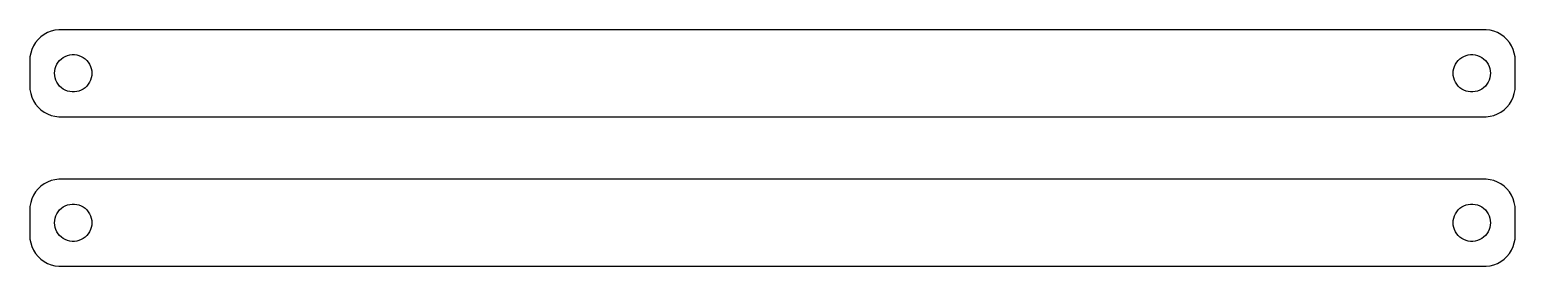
# Model space of a CAD drawing. Header units: metres. Extents: x -120 to 120, y 41 to 79.
import ezdxf

# ---------------------------------------------------------------- set-up
doc = ezdxf.new("R2010")
doc.units = ezdxf.units.M

msp = doc.modelspace()

# ---------------------------------------------------------------- linework, layer by layer
for p, q in [((-115.437, 78.9114), (-116.045, 78.7553)), ((-114.814, 78.9901), (-115.437, 78.9114)), ((114.814, 78.9901), (-114.814, 78.9901)), ((115.437, 78.9114), (114.814, 78.9901)), ((116.045, 78.7553), (115.437, 78.9114)), ((-118.545, 76.9389), (-118.882, 76.4088)), ((-118.145, 77.4227), (-118.545, 76.9389)), ((-117.687, 77.8526), (-118.145, 77.4227)), ((-117.179, 78.2216), (-117.687, 77.8526)), ((-116.629, 78.5241), (-117.179, 78.2216)), ((-116.045, 78.7553), (-116.629, 78.5241)), ((116.629, 78.5241), (116.045, 78.7553)), ((117.179, 78.2216), (116.629, 78.5241)), ((117.687, 77.8526), (117.179, 78.2216)), ((118.145, 77.4227), (117.687, 77.8526)), ((118.545, 76.9389), (118.145, 77.4227)), ((118.882, 76.4088), (118.545, 76.9389)), ((-119.461, 74.6267), (-119.5, 74)), ((-119.343, 75.2434), (-119.461, 74.6267)), ((-119.149, 75.8406), (-119.343, 75.2434)), ((-118.882, 76.4088), (-119.149, 75.8406)), ((-114.687, 74.0536), (-114.412, 74.3115)), ((-114.412, 74.3115), (-114.107, 74.533)), ((-114.107, 74.533), (-113.777, 74.7145)), ((-113.777, 74.7145), (-113.427, 74.8532)), ((-113.427, 74.8532), (-113.062, 74.9469)), ((-113.062, 74.9469), (-112.688, 74.9941)), ((-112.688, 74.9941), (-112.312, 74.9941)), ((-112.312, 74.9941), (-111.938, 74.9469)), ((-111.938, 74.9469), (-111.573, 74.8532)), ((-111.573, 74.8532), (-111.223, 74.7145)), ((-111.223, 74.7145), (-110.893, 74.533)), ((-110.893, 74.533), (-110.588, 74.3115)), ((-110.588, 74.3115), (-110.313, 74.0536)), ((110.313, 74.0536), (110.588, 74.3115)), ((110.588, 74.3115), (110.893, 74.533)), ((110.893, 74.533), (111.223, 74.7145)), ((111.223, 74.7145), (111.573, 74.8532)), ((111.573, 74.8532), (111.938, 74.9469)), ((111.938, 74.9469), (112.312, 74.9941)), ((112.312, 74.9941), (112.688, 74.9941)), ((112.688, 74.9941), (113.062, 74.9469)), ((113.062, 74.9469), (113.427, 74.8532)), ((113.427, 74.8532), (113.777, 74.7145)), ((113.777, 74.7145), (114.107, 74.533)), ((114.107, 74.533), (114.412, 74.3115)), ((114.412, 74.3115), (114.687, 74.0536)), ((119.149, 75.8406), (118.882, 76.4088)), ((119.343, 75.2434), (119.149, 75.8406)), ((119.461, 74.6267), (119.343, 75.2434)), ((119.5, 74), (119.461, 74.6267)), ((-119.5, 74), (-119.5, 70)), ((-115.5, 72), (-115.476, 72.376)), ((-115.476, 71.624), (-115.5, 72)), ((-115.476, 72.376), (-115.406, 72.7461)), ((-115.406, 72.7461), (-115.289, 73.1044)), ((-115.289, 73.1044), (-115.129, 73.4453)), ((-115.129, 73.4453), (-114.927, 73.7634)), ((-114.927, 73.7634), (-114.687, 74.0536)), ((-110.313, 74.0536), (-110.073, 73.7634)), ((-110.073, 73.7634), (-109.871, 73.4453)), ((-109.871, 73.4453), (-109.711, 73.1044)), ((-109.711, 73.1044), (-109.594, 72.7461)), ((-109.594, 72.7461), (-109.524, 72.376)), ((-109.524, 72.376), (-109.5, 72)), ((-109.5, 72), (-109.524, 71.624)), ((109.5, 72), (109.524, 72.376)), ((109.524, 71.624), (109.5, 72)), ((109.524, 72.376), (109.594, 72.7461)), ((109.594, 72.7461), (109.711, 73.1044)), ((109.711, 73.1044), (109.871, 73.4453)), ((109.871, 73.4453), (110.073, 73.7634)), ((110.073, 73.7634), (110.313, 74.0536)), ((114.687, 74.0536), (114.927, 73.7634)), ((114.927, 73.7634), (115.129, 73.4453)), ((115.129, 73.4453), (115.289, 73.1044)), ((115.289, 73.1044), (115.406, 72.7461)), ((115.406, 72.7461), (115.476, 72.376)), ((115.476, 72.376), (115.5, 72)), ((115.5, 72), (115.476, 71.624)), ((119.5, 70), (119.5, 74)), ((-119.5, 70), (-119.461, 69.3733)), ((-119.461, 69.3733), (-119.343, 68.7566)), ((-115.406, 71.2539), (-115.476, 71.624)), ((-115.289, 70.8956), (-115.406, 71.2539)), ((-115.129, 70.5547), (-115.289, 70.8956)), ((-114.927, 70.2366), (-115.129, 70.5547)), ((-114.687, 69.9464), (-114.927, 70.2366)), ((-114.412, 69.6885), (-114.687, 69.9464)), ((-114.107, 69.467), (-114.412, 69.6885)), ((-113.777, 69.2855), (-114.107, 69.467)), ((-110.893, 69.467), (-111.223, 69.2855)), ((-110.588, 69.6885), (-110.893, 69.467)), ((-110.313, 69.9464), (-110.588, 69.6885)), ((-110.073, 70.2366), (-110.313, 69.9464)), ((-109.871, 70.5547), (-110.073, 70.2366)), ((-109.711, 70.8956), (-109.871, 70.5547)), ((-109.594, 71.2539), (-109.711, 70.8956)), ((-109.524, 71.624), (-109.594, 71.2539)), ((109.594, 71.2539), (109.524, 71.624)), ((109.711, 70.8956), (109.594, 71.2539)), ((109.871, 70.5547), (109.711, 70.8956)), ((110.073, 70.2366), (109.871, 70.5547)), ((110.313, 69.9464), (110.073, 70.2366)), ((110.588, 69.6885), (110.313, 69.9464)), ((110.893, 69.467), (110.588, 69.6885)), ((111.223, 69.2855), (110.893, 69.467)), ((114.107, 69.467), (113.777, 69.2855)), ((114.412, 69.6885), (114.107, 69.467)), ((114.687, 69.9464), (114.412, 69.6885)), ((114.927, 70.2366), (114.687, 69.9464)), ((115.129, 70.5547), (114.927, 70.2366)), ((115.289, 70.8956), (115.129, 70.5547)), ((115.406, 71.2539), (115.289, 70.8956)), ((115.476, 71.624), (115.406, 71.2539)), ((119.343, 68.7566), (119.461, 69.3733)), ((119.461, 69.3733), (119.5, 70)), ((-119.343, 68.7566), (-119.149, 68.1594)), ((-119.149, 68.1594), (-118.882, 67.5912)), ((-118.882, 67.5912), (-118.545, 67.0611)), ((-118.545, 67.0611), (-118.145, 66.5773)), ((-113.427, 69.1468), (-113.777, 69.2855)), ((-113.062, 69.0531), (-113.427, 69.1468)), ((-112.688, 69.0059), (-113.062, 69.0531)), ((-112.312, 69.0059), (-112.688, 69.0059)), ((-111.938, 69.0531), (-112.312, 69.0059)), ((-111.573, 69.1468), (-111.938, 69.0531)), ((-111.223, 69.2855), (-111.573, 69.1468)), ((111.573, 69.1468), (111.223, 69.2855)), ((111.938, 69.0531), (111.573, 69.1468)), ((112.312, 69.0059), (111.938, 69.0531)), ((112.688, 69.0059), (112.312, 69.0059)), ((113.062, 69.0531), (112.688, 69.0059)), ((113.427, 69.1468), (113.062, 69.0531)), ((113.777, 69.2855), (113.427, 69.1468)), ((118.145, 66.5773), (118.545, 67.0611)), ((118.545, 67.0611), (118.882, 67.5912)), ((118.882, 67.5912), (119.149, 68.1594)), ((119.149, 68.1594), (119.343, 68.7566)), ((-118.145, 66.5773), (-117.687, 66.1474)), ((-117.687, 66.1474), (-117.179, 65.7784)), ((-117.179, 65.7784), (-116.629, 65.4759)), ((-116.629, 65.4759), (-116.045, 65.2447)), ((-116.045, 65.2447), (-115.437, 65.0886)), ((-115.437, 65.0886), (-114.814, 65.0099)), ((-114.814, 65.0099), (114.814, 65.0099)), ((114.814, 65.0099), (115.437, 65.0886)), ((115.437, 65.0886), (116.045, 65.2447)), ((116.045, 65.2447), (116.629, 65.4759)), ((116.629, 65.4759), (117.179, 65.7784)), ((117.179, 65.7784), (117.687, 66.1474)), ((117.687, 66.1474), (118.145, 66.5773)), ((-114.814, 54.9901), (-115.437, 54.9114)), ((114.814, 54.9901), (-114.814, 54.9901)), ((115.437, 54.9114), (114.814, 54.9901)), ((-118.545, 52.9389), (-118.882, 52.4088)), ((-118.145, 53.4227), (-118.545, 52.9389)), ((-117.687, 53.8526), (-118.145, 53.4227)), ((-117.179, 54.2216), (-117.687, 53.8526)), ((-116.629, 54.5241), (-117.179, 54.2216)), ((-116.045, 54.7553), (-116.629, 54.5241)), ((-115.437, 54.9114), (-116.045, 54.7553)), ((116.045, 54.7553), (115.437, 54.9114)), ((116.629, 54.5241), (116.045, 54.7553)), ((117.179, 54.2216), (116.629, 54.5241)), ((117.687, 53.8526), (117.179, 54.2216)), ((118.145, 53.4227), (117.687, 53.8526)), ((118.545, 52.9389), (118.145, 53.4227)), ((118.882, 52.4088), (118.545, 52.9389)), ((-119.461, 50.6267), (-119.5, 50)), ((-119.343, 51.2434), (-119.461, 50.6267)), ((-119.149, 51.8406), (-119.343, 51.2434)), ((-118.882, 52.4088), (-119.149, 51.8406)), ((-114.687, 50.0536), (-114.412, 50.3115)), ((-114.412, 50.3115), (-114.107, 50.533)), ((-114.107, 50.533), (-113.777, 50.7145)), ((-113.777, 50.7145), (-113.427, 50.8532)), ((-113.427, 50.8532), (-113.062, 50.9469)), ((-113.062, 50.9469), (-112.688, 50.9941)), ((-112.688, 50.9941), (-112.312, 50.9941)), ((-112.312, 50.9941), (-111.938, 50.9469)), ((-111.938, 50.9469), (-111.573, 50.8532)), ((-111.573, 50.8532), (-111.223, 50.7145)), ((-111.223, 50.7145), (-110.893, 50.533)), ((-110.893, 50.533), (-110.588, 50.3115)), ((-110.588, 50.3115), (-110.313, 50.0536)), ((110.313, 50.0536), (110.588, 50.3115)), ((110.588, 50.3115), (110.893, 50.533)), ((110.893, 50.533), (111.223, 50.7145)), ((111.223, 50.7145), (111.573, 50.8532)), ((111.573, 50.8532), (111.938, 50.9469)), ((111.938, 50.9469), (112.312, 50.9941)), ((112.312, 50.9941), (112.688, 50.9941)), ((112.688, 50.9941), (113.062, 50.9469)), ((113.062, 50.9469), (113.427, 50.8532)), ((113.427, 50.8532), (113.777, 50.7145)), ((113.777, 50.7145), (114.107, 50.533)), ((114.107, 50.533), (114.412, 50.3115)), ((114.412, 50.3115), (114.687, 50.0536)), ((119.149, 51.8406), (118.882, 52.4088)), ((119.343, 51.2434), (119.149, 51.8406)), ((119.461, 50.6267), (119.343, 51.2434)), ((119.5, 50), (119.461, 50.6267)), ((-119.5, 50), (-119.5, 46)), ((-115.5, 48), (-115.476, 48.376)), ((-115.476, 47.624), (-115.5, 48)), ((-115.476, 48.376), (-115.406, 48.7461)), ((-115.406, 48.7461), (-115.289, 49.1044)), ((-115.289, 49.1044), (-115.129, 49.4453)), ((-115.129, 49.4453), (-114.927, 49.7634)), ((-114.927, 49.7634), (-114.687, 50.0536)), ((-110.313, 50.0536), (-110.073, 49.7634)), ((-110.073, 49.7634), (-109.871, 49.4453)), ((-109.871, 49.4453), (-109.711, 49.1044)), ((-109.711, 49.1044), (-109.594, 48.7461)), ((-109.594, 48.7461), (-109.524, 48.376)), ((-109.524, 48.376), (-109.5, 48)), ((-109.5, 48), (-109.524, 47.624)), ((109.5, 48), (109.524, 48.376)), ((109.524, 47.624), (109.5, 48)), ((109.524, 48.376), (109.594, 48.7461)), ((109.594, 48.7461), (109.711, 49.1044)), ((109.711, 49.1044), (109.871, 49.4453)), ((109.871, 49.4453), (110.073, 49.7634)), ((110.073, 49.7634), (110.313, 50.0536)), ((114.687, 50.0536), (114.927, 49.7634)), ((114.927, 49.7634), (115.129, 49.4453)), ((115.129, 49.4453), (115.289, 49.1044)), ((115.289, 49.1044), (115.406, 48.7461)), ((115.406, 48.7461), (115.476, 48.376)), ((115.476, 48.376), (115.5, 48)), ((115.5, 48), (115.476, 47.624)), ((119.5, 46), (119.5, 50)), ((-119.5, 46), (-119.461, 45.3733)), ((-115.406, 47.2539), (-115.476, 47.624)), ((-115.289, 46.8956), (-115.406, 47.2539)), ((-115.129, 46.5547), (-115.289, 46.8956)), ((-114.927, 46.2366), (-115.129, 46.5547)), ((-114.687, 45.9464), (-114.927, 46.2366)), ((-114.412, 45.6885), (-114.687, 45.9464)), ((-114.107, 45.467), (-114.412, 45.6885)), ((-113.777, 45.2855), (-114.107, 45.467)), ((-110.893, 45.467), (-111.223, 45.2855)), ((-110.588, 45.6885), (-110.893, 45.467)), ((-110.313, 45.9464), (-110.588, 45.6885)), ((-110.073, 46.2366), (-110.313, 45.9464)), ((-109.871, 46.5547), (-110.073, 46.2366)), ((-109.711, 46.8956), (-109.871, 46.5547)), ((-109.594, 47.2539), (-109.711, 46.8956)), ((-109.524, 47.624), (-109.594, 47.2539)), ((109.594, 47.2539), (109.524, 47.624)), ((109.711, 46.8956), (109.594, 47.2539)), ((109.871, 46.5547), (109.711, 46.8956)), ((110.073, 46.2366), (109.871, 46.5547)), ((110.313, 45.9464), (110.073, 46.2366)), ((110.588, 45.6885), (110.313, 45.9464)), ((110.893, 45.467), (110.588, 45.6885)), ((111.223, 45.2855), (110.893, 45.467)), ((114.107, 45.467), (113.777, 45.2855)), ((114.412, 45.6885), (114.107, 45.467)), ((114.687, 45.9464), (114.412, 45.6885)), ((114.927, 46.2366), (114.687, 45.9464)), ((115.129, 46.5547), (114.927, 46.2366)), ((115.289, 46.8956), (115.129, 46.5547)), ((115.406, 47.2539), (115.289, 46.8956)), ((115.476, 47.624), (115.406, 47.2539)), ((119.461, 45.3733), (119.5, 46)), ((-119.461, 45.3733), (-119.343, 44.7566)), ((-119.343, 44.7566), (-119.149, 44.1594)), ((-119.149, 44.1594), (-118.882, 43.5912)), ((-118.882, 43.5912), (-118.545, 43.0611)), ((-118.545, 43.0611), (-118.145, 42.5773)), ((-113.427, 45.1468), (-113.777, 45.2855)), ((-113.062, 45.0531), (-113.427, 45.1468)), ((-112.688, 45.0059), (-113.062, 45.0531)), ((-112.312, 45.0059), (-112.688, 45.0059)), ((-111.938, 45.0531), (-112.312, 45.0059)), ((-111.573, 45.1468), (-111.938, 45.0531)), ((-111.223, 45.2855), (-111.573, 45.1468)), ((111.573, 45.1468), (111.223, 45.2855)), ((111.938, 45.0531), (111.573, 45.1468)), ((112.312, 45.0059), (111.938, 45.0531)), ((112.688, 45.0059), (112.312, 45.0059)), ((113.062, 45.0531), (112.688, 45.0059)), ((113.427, 45.1468), (113.062, 45.0531)), ((113.777, 45.2855), (113.427, 45.1468)), ((118.145, 42.5773), (118.545, 43.0611)), ((118.545, 43.0611), (118.882, 43.5912)), ((118.882, 43.5912), (119.149, 44.1594)), ((119.149, 44.1594), (119.343, 44.7566)), ((119.343, 44.7566), (119.461, 45.3733)), ((-118.145, 42.5773), (-117.687, 42.1474)), ((-117.687, 42.1474), (-117.179, 41.7784)), ((-117.179, 41.7784), (-116.629, 41.4759)), ((-116.629, 41.4759), (-116.045, 41.2447)), ((-116.045, 41.2447), (-115.437, 41.0886)), ((-115.437, 41.0886), (-114.814, 41.0099)), ((-114.814, 41.0099), (114.814, 41.0099)), ((114.814, 41.0099), (115.437, 41.0886)), ((115.437, 41.0886), (116.045, 41.2447)), ((116.045, 41.2447), (116.629, 41.4759)), ((116.629, 41.4759), (117.179, 41.7784)), ((117.179, 41.7784), (117.687, 42.1474)), ((117.687, 42.1474), (118.145, 42.5773))]:
    msp.add_line(p, q)

doc.saveas('drawing.dxf')
